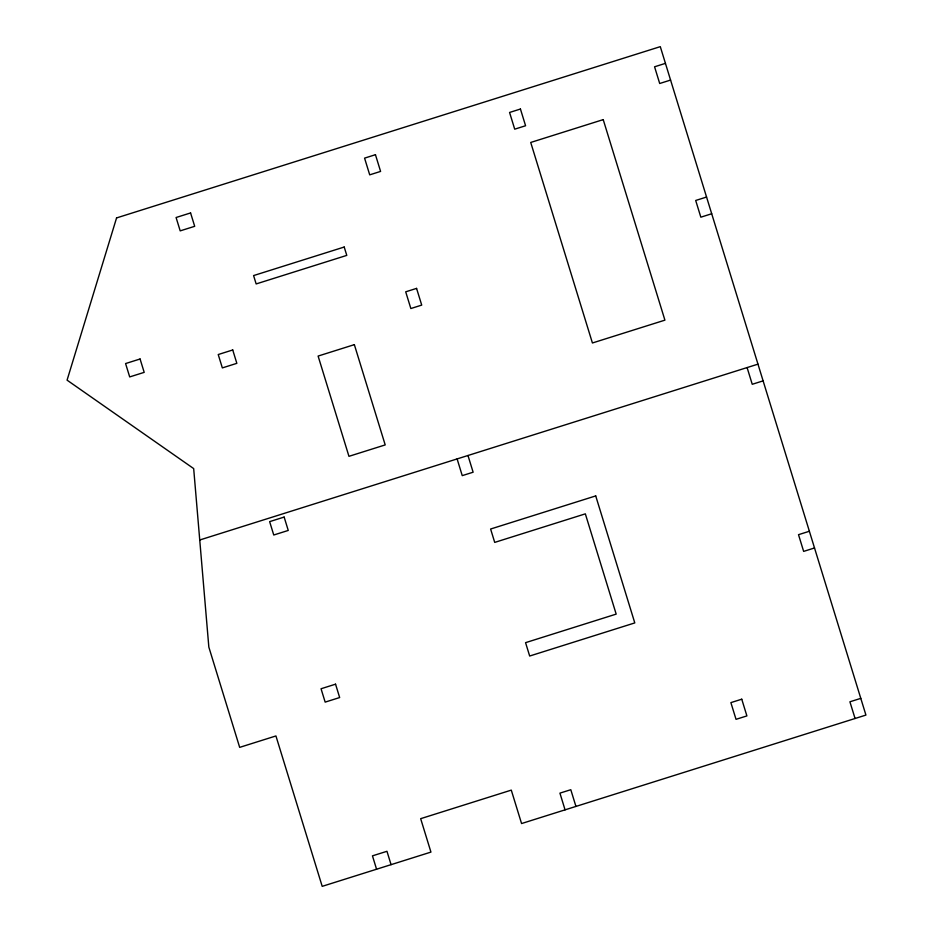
<?xml version="1.0" encoding="UTF-8"?>
<svg xmlns="http://www.w3.org/2000/svg" width="933" height="933" viewBox="0 0 933 933"><rect width="100%" height="100%" fill="white"/><g stroke="black" fill="none" stroke-linecap="round" stroke-linejoin="round"><path stroke-width="1.4" d="M665.439 63.362L654.569 66.791L659.701 83.492L670.582 80.075M706.561 197.05L695.691 200.467L700.835 217.179L711.704 213.762M199.744 539.997L757.969 364.15M763.112 380.862L752.243 384.291L747.1 367.579M809.378 531.262L798.508 534.679L803.651 551.391L814.521 547.974M860.786 698.362L849.916 701.791L855.06 718.503M467.981 455.502L473.124 472.215L462.243 475.632L457.112 458.919M575.941 806.427L570.798 789.715L559.928 793.132L565.06 809.844M391.067 864.658L386.962 851.293L372.454 855.853L376.57 869.218M116.567 217.925L67.071 380.151L193.679 468.588L208.84 647.105L239.676 747.368L275.935 735.95L322.2 886.35L430.941 852.097L420.666 818.673L511.284 790.123L521.57 823.547L865.929 715.075L660.296 46.65L116.567 217.925M190.577 212.946L176.08 217.506L180.197 230.871L194.694 226.311L190.577 212.946M375.451 154.703L364.57 158.132L369.713 174.844L380.594 171.415L375.451 154.703M520.439 109.033L509.57 112.461L514.713 129.174L525.582 125.745L520.439 109.033M603.219 119.622L530.725 142.457L592.42 342.982L664.914 320.147L603.219 119.622M344.207 247.035L253.589 275.573L256.155 283.935L346.784 255.385L344.207 247.035M140.078 358.995L125.582 363.555L129.699 376.92L144.195 372.36L140.078 358.995M416.573 288.39L405.703 291.819L410.847 308.531L421.716 305.103L416.573 288.39M232.737 349.968L218.229 354.54L222.346 367.905L236.842 363.334L232.737 349.968M354.353 344.65L318.106 356.068L348.954 456.33L385.201 444.913L354.353 344.65M284.145 517.069L269.637 521.64L273.754 535.006L288.25 530.445L284.145 517.069M595.721 495.913L490.606 529.023L494.712 542.4L585.341 513.85L616.177 614.112L525.559 642.662L529.676 656.027L634.79 622.917L595.721 495.913M335.553 684.181L321.045 688.752L325.162 702.117L339.659 697.546L335.553 684.181M741.758 699.202L730.889 702.619L736.032 719.331L746.901 715.914L741.758 699.202"/></g></svg>
